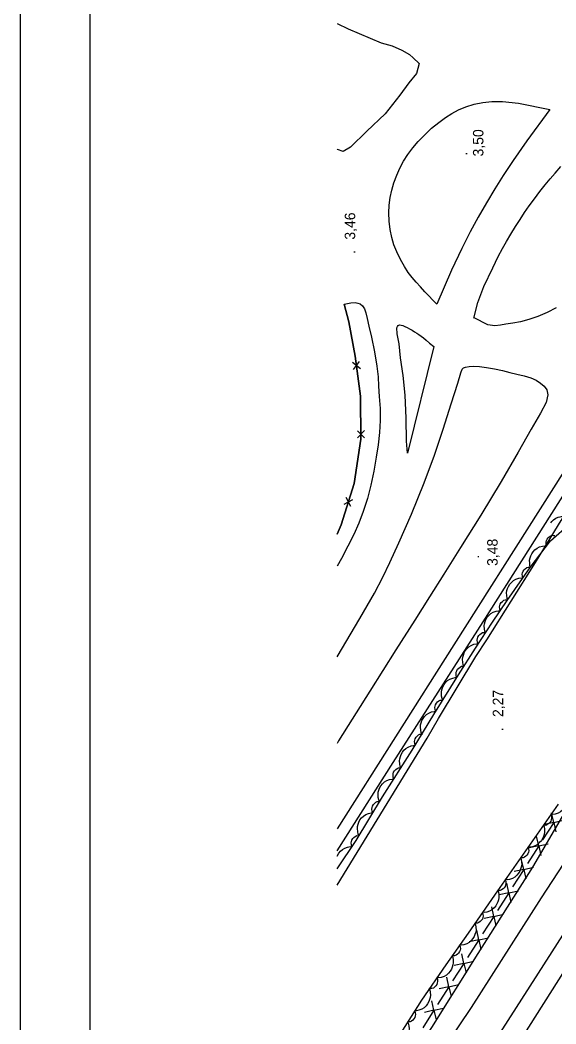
# Model space of a CAD drawing. Extents: x 731654 to 732244, y 4380181 to 4381208.
# Drawn here: x 731654.5 to 731731.4, y 4380380.2 to 4380524.4 of the extents above; entities that cross this region are included whole.
import ezdxf

# ---------------------------------------------------------------- set-up
doc = ezdxf.new("R2010")
doc.units = 0
doc.linetypes.add('DASHED', pattern=[0])
doc.linetypes.add('HIDDEN', pattern=[0])
doc.layers.get('0').update_dxf_attribs({"linetype": 'CONTINUOUS'})
for name, color, linetype in [('1', 7, 'CONTINUOUS'), ('14', 7, 'CONTINUOUS'), ('33', 7, 'CONTINUOUS'), ('44', 7, 'CONTINUOUS'), ('48', 7, 'CONTINUOUS'), ('53', 7, 'CONTINUOUS'), ('8', 7, 'CONTINUOUS'), ('9', 7, 'CONTINUOUS'), ('PATTERN_CLASS', 7, 'CONTINUOUS')]:
    doc.layers.add(name, color=color, linetype=linetype)

msp = doc.modelspace()

# ---------------------------------------------------------------- linework, layer by layer
at = {"layer": '1', "color": 0, "linetype": 'CONTINUOUS'}
for p, q in [((731703.37, 4380474.33), (731702.22, 4380475.22)), ((731702.36, 4380474.21), (731703.23, 4380475.38)), ((731703.96, 4380464.4), (731702.93, 4380465.43)), ((731702.94, 4380464.41), (731703.95, 4380465.46)), ((731701.01, 4380454.88), (731702.29, 4380455.57)), ((731701.98, 4380454.56), (731701.31, 4380455.85))]:
    msp.add_line(p, q, dxfattribs=at)
for points in [[(731859.61, 4380659.98), (731852.18, 4380648.29), (731841.24, 4380631.07), (731828.3, 4380610.6), (731818.84, 4380595.56), (731801.87, 4380568.84), (731783.9, 4380540.41), (731763.03, 4380507.62), (731741.55, 4380473.76), (731716.76, 4380434.67), (731700, 4380408.23)], [(731700, 4380405.09), (731708.04, 4380417.79), (731720.98, 4380437.98), (731734.24, 4380458.89), (731746.57, 4380478.36), (731760.46, 4380500.05), (731776.88, 4380525.96), (731787.31, 4380542.46), (731799.33, 4380561.19), (731810.85, 4380579.59), (731823.7, 4380600.09), (731835.74, 4380619.26), (731848.88, 4380639.52), (731861.13, 4380659.03)], [(731700, 4380523.9), (731701.58, 4380523.13), (731706.34, 4380521.12), (731707.94, 4380520.69), (731709.33, 4380520.08), (731710.41, 4380519.46), (731710.95, 4380518.98), (731711.78, 4380518.19), (731711.42, 4380516.75), (731710.31, 4380515.39), (731709.01, 4380513.6), (731706.92, 4380510.94), (731704.28, 4380508.44), (731701.96, 4380506.16), (731700.89, 4380505.53), (731700.07, 4380505.81), (731700, 4380505.88)], [(731714.32, 4380483.62), (731712.62, 4380485.36), (731711.98, 4380486.1), (731711.38, 4380486.77), (731710.8, 4380487.44), (731710.24, 4380488.17), (731709.68, 4380489.03), (731709.11, 4380490.04), (731708.58, 4380491.11), (731708.17, 4380492.14), (731707.85, 4380493.19), (731707.63, 4380494.35), (731707.49, 4380495.54), (731707.45, 4380496.71), (731707.51, 4380497.83), (731707.64, 4380498.9), (731707.86, 4380499.96), (731708.18, 4380501.03), (731708.58, 4380502.11), (731709.03, 4380503.15), (731709.56, 4380504.15), (731710.17, 4380505.11), (731710.87, 4380506.05), (731711.67, 4380506.98), (731712.59, 4380507.92), (731713.59, 4380508.86), (731714.61, 4380509.71), (731715.56, 4380510.41), (731716.49, 4380510.98), (731717.45, 4380511.5), (731718.51, 4380511.94), (731719.7, 4380512.32), (731720.96, 4380512.59), (731722.24, 4380512.73), (731723.78, 4380512.73), (731726.08, 4380512.46), (731730.55, 4380511.58)], [(731730.55, 4380511.58), (731727.26, 4380507.06), (731725.31, 4380504.25), (731723.87, 4380502.09), (731722.64, 4380500.15), (731721.44, 4380498.15), (731720.27, 4380496.1), (731719.12, 4380493.98), (731717.91, 4380491.58), (731716.45, 4380488.48), (731714.32, 4380483.62)], [(731721.09, 4380486.16), (731722.37, 4380488.81), (731723.14, 4380490.44), (731723.75, 4380491.6), (731724.33, 4380492.61), (731724.96, 4380493.67), (731725.62, 4380494.77), (731726.28, 4380495.78), (731726.93, 4380496.75), (731727.61, 4380497.73), (731728.34, 4380498.73), (731729.11, 4380499.78), (731729.88, 4380500.76), (731730.6, 4380501.61), (731731.32, 4380502.44), (731732.12, 4380503.37)], [(731719.64, 4380481.61), (731720.22, 4380483.82), (731721.09, 4380486.16)], [(731701.03, 4380483.58), (731702, 4380483.78), (731702.61, 4380483.82), (731703, 4380483.77), (731703.33, 4380483.63), (731703.67, 4380483.36), (731703.97, 4380482.94), (731704.16, 4380482.35), (731704.33, 4380481.55), (731704.58, 4380480.44), (731704.93, 4380478.87), (731705.37, 4380476.76), (731705.74, 4380474.69), (731705.89, 4380473.16), (731705.96, 4380471.84), (731706.07, 4380470.32), (731706.18, 4380468.63), (731706.21, 4380466.89), (731706.12, 4380465.15), (731705.93, 4380463.42), (731705.64, 4380461.61), (731705.3, 4380459.64), (731704.87, 4380457.62), (731704.36, 4380455.67), (731703.77, 4380453.85), (731703.12, 4380452.17), (731702.4, 4380450.54), (731701.57, 4380448.86), (731700.63, 4380447.07), (731700, 4380445.97)], [(731700, 4380450.56), (731700.62, 4380451.89), (731702.44, 4380457.84), (731703.44, 4380464.23), (731703.37, 4380470.39), (731702.61, 4380476.12), (731701.7, 4380481.07), (731701.03, 4380483.58)], [(731731.47, 4380483.06), (731730.17, 4380482.41), (731728.84, 4380481.85), (731727.56, 4380481.39), (731726.35, 4380481.06), (731725.23, 4380480.86), (731724.26, 4380480.73), (731723.45, 4380480.61), (731722.67, 4380480.51), (731721.64, 4380480.62), (731719.68, 4380481.62)], [(731708.61, 4380480.19), (731708.69, 4380480.42), (731708.76, 4380480.53), (731708.87, 4380480.61), (731709.03, 4380480.64), (731709.23, 4380480.61), (731709.47, 4380480.52), (731709.74, 4380480.4), (731710.05, 4380480.25), (731710.41, 4380480.06), (731710.78, 4380479.86), (731711.12, 4380479.65), (731711.45, 4380479.44), (731711.76, 4380479.23), (731712.08, 4380479.01), (731712.43, 4380478.75), (731712.82, 4380478.42), (731713.29, 4380478.02), (731713.9, 4380477.51)], [(731713.91, 4380477.52), (731710.11, 4380462.21), (731710, 4380463.91), (731709.93, 4380467.23), (731709.79, 4380470.53), (731709.48, 4380473.37), (731709.11, 4380475.88), (731708.91, 4380477.9), (731708.65, 4380479.36), (731708.61, 4380480.19)], [(731700, 4380432.95), (731703.29, 4380438.46), (731705.37, 4380442.1), (731706.57, 4380444.38), (731707.6, 4380446.48), (731708.89, 4380449.34), (731710.68, 4380453.46), (731712.52, 4380457.96), (731714, 4380461.94), (731715.23, 4380465.63), (731716.41, 4380469.31), (731717.34, 4380472.25), (731717.8, 4380473.73), (731717.99, 4380474.25), (731718.17, 4380474.44), (731718.47, 4380474.54), (731718.96, 4380474.65), (731719.63, 4380474.71), (731720.47, 4380474.66), (731721.47, 4380474.52), (731722.6, 4380474.32), (731723.75, 4380474.09), (731724.82, 4380473.81), (731725.84, 4380473.53), (731726.87, 4380473.3), (731727.81, 4380473.03), (731728.58, 4380472.67), (731729.21, 4380472.27), (731729.73, 4380471.83), (731730.11, 4380471.3), (731730.28, 4380470.56), (731730.04, 4380469.5), (731729.23, 4380467.96), (731727.87, 4380465.66), (731726, 4380462.35), (731723.57, 4380458.14), (731720.64, 4380453.3), (731717.75, 4380448.64), (731715.36, 4380444.83), (731713.29, 4380441.56), (731711.16, 4380438.23), (731708.44, 4380433.94), (731704.72, 4380428.04), (731700.23, 4380420.87), (731700, 4380420.5)]]:
    msp.add_lwpolyline(points, dxfattribs=at)
at = {"layer": '14', "color": 0, "linetype": 'CONTINUOUS'}
msp.add_lwpolyline([(731890.96, 4380638.24), (731873.46, 4380610.4), (731849.88, 4380572.96), (731820.37, 4380526.54), (731800.62, 4380495.25), (731775.15, 4380454.89), (731750.17, 4380415.56), (731726.58, 4380378.33), (731704.44, 4380343.53), (731700, 4380336.54)], dxfattribs=at)
at = {"layer": '33', "color": 0, "linetype": 'CONTINUOUS'}
for p, q in [((731731.11, 4380409.18), (731729.5, 4380406.65)), ((731731.11, 4380409.18), (731729.73, 4380408.87)), ((731731.11, 4380409.18), (731730.8, 4380410.56)), ((731731.11, 4380409.18), (731732.49, 4380409.48)), ((731731.11, 4380409.18), (731731.42, 4380407.8)), ((731728.96, 4380405.8), (731728.65, 4380407.18)), ((731728.96, 4380405.8), (731727.35, 4380403.27)), ((731728.96, 4380405.8), (731727.58, 4380405.5)), ((731728.96, 4380405.8), (731730.34, 4380406.11)), ((731728.96, 4380405.8), (731729.27, 4380404.42)), ((731726.81, 4380402.43), (731726.5, 4380403.81)), ((731726.81, 4380402.43), (731725.2, 4380399.9)), ((731726.81, 4380402.43), (731725.43, 4380402.12)), ((731726.81, 4380402.43), (731728.19, 4380402.74)), ((731726.81, 4380402.43), (731727.12, 4380401.05)), ((731724.66, 4380399.06), (731724.36, 4380400.44)), ((731724.66, 4380399.06), (731726.04, 4380399.36)), ((731724.66, 4380399.06), (731723.05, 4380396.53)), ((731724.66, 4380399.06), (731723.28, 4380398.75)), ((731724.66, 4380399.06), (731724.97, 4380397.67)), ((731722.51, 4380395.68), (731722.21, 4380397.06)), ((731722.51, 4380395.68), (731720.9, 4380393.15)), ((731722.51, 4380395.68), (731721.13, 4380395.38)), ((731722.51, 4380395.68), (731723.89, 4380395.99)), ((731722.51, 4380395.68), (731722.82, 4380394.3)), ((731720.36, 4380392.31), (731720.06, 4380393.69)), ((731720.36, 4380392.31), (731718.75, 4380389.78)), ((731720.36, 4380392.31), (731718.98, 4380392)), ((731720.36, 4380392.31), (731721.74, 4380392.61)), ((731720.36, 4380392.31), (731720.67, 4380390.93)), ((731718.22, 4380388.93), (731717.91, 4380390.32)), ((731718.22, 4380388.93), (731719.6, 4380389.24)), ((731718.22, 4380388.93), (731716.6, 4380386.4)), ((731718.22, 4380388.93), (731716.83, 4380388.63)), ((731718.22, 4380388.93), (731718.52, 4380387.55)), ((731716.07, 4380385.56), (731715.76, 4380386.94)), ((731716.07, 4380385.56), (731714.45, 4380383.03)), ((731716.07, 4380385.56), (731714.69, 4380385.25)), ((731716.07, 4380385.56), (731717.45, 4380385.87)), ((731716.07, 4380385.56), (731716.37, 4380384.18)), ((731713.92, 4380382.19), (731713.61, 4380383.57)), ((731713.92, 4380382.19), (731712.31, 4380379.66)), ((731713.92, 4380382.19), (731712.54, 4380381.88)), ((731713.92, 4380382.19), (731715.3, 4380382.49)), ((731713.92, 4380382.19), (731714.22, 4380380.81))]:
    msp.add_line(p, q, dxfattribs=at)
at = {"layer": '44', "color": 0, "linetype": 'CONTINUOUS'}
msp.add_lwpolyline([(731700, 4380400.16), (731712.96, 4380421.25), (731714.59, 4380424.08), (731719.95, 4380433.02), (731721.5, 4380435.38), (731728.52, 4380446.48), (731730.22, 4380449.35), (731732.19, 4380452.53), (731733.37, 4380454.69), (731734.37, 4380456.5), (731734.96, 4380457.46)], dxfattribs=at)
at = {"layer": '53', "color": 0, "linetype": 'CONTINUOUS'}
for points in [[(731730.7, 4380452.18), (731730.83, 4380452.38), (731731.1, 4380452.62), (731731.44, 4380452.87), (731731.74, 4380452.99), (731732.05, 4380453.07), (731732.36, 4380453.14), (731732.71, 4380453.15), (731733.08, 4380453.1), (731733.46, 4380453), (731733.8, 4380452.82), (731734.14, 4380452.55), (731734.38, 4380452.27), (731734.51, 4380452.06), (731734.69, 4380452.26), (731734.92, 4380452.45), (731735.12, 4380452.52), (731735.32, 4380452.58), (731735.58, 4380452.57), (731735.8, 4380452.52), (731736.04, 4380452.43), (731736.23, 4380452.32), (731736.33, 4380452.15), (731736.42, 4380452.01)], [(731727.79, 4380445.84), (731727.7, 4380446.06), (731727.67, 4380446.42), (731727.66, 4380446.84), (731727.73, 4380447.15), (731727.85, 4380447.45), (731727.97, 4380447.75), (731728.17, 4380448.04), (731728.42, 4380448.31), (731728.73, 4380448.56), (731729.07, 4380448.73), (731729.49, 4380448.85), (731729.86, 4380448.89), (731730.1, 4380448.87), (731730.04, 4380449.14), (731730.03, 4380449.43), (731730.08, 4380449.64), (731730.16, 4380449.83), (731730.31, 4380450.04), (731730.48, 4380450.19), (731730.69, 4380450.33), (731730.89, 4380450.42), (731731.09, 4380450.4), (731731.25, 4380450.39)], [(731724.5, 4380441.16), (731724.41, 4380441.37), (731724.36, 4380441.74), (731724.33, 4380442.16), (731724.39, 4380442.47), (731724.5, 4380442.77), (731724.61, 4380443.07), (731724.8, 4380443.37), (731725.04, 4380443.65), (731725.33, 4380443.91), (731725.67, 4380444.1), (731726.09, 4380444.24), (731726.45, 4380444.29), (731726.7, 4380444.27), (731726.63, 4380444.54), (731726.6, 4380444.83), (731726.65, 4380445.04), (731726.72, 4380445.24), (731726.87, 4380445.45), (731727.02, 4380445.61), (731727.23, 4380445.76), (731727.43, 4380445.85), (731727.63, 4380445.84), (731727.79, 4380445.84)], [(731721.32, 4380436.41), (731721.22, 4380436.62), (731721.16, 4380436.98), (731721.13, 4380437.4), (731721.18, 4380437.71), (731721.28, 4380438.02), (731721.38, 4380438.32), (731721.56, 4380438.63), (731721.8, 4380438.91), (731722.09, 4380439.18), (731722.42, 4380439.37), (731722.83, 4380439.52), (731723.2, 4380439.58), (731723.44, 4380439.57), (731723.37, 4380439.83), (731723.33, 4380440.12), (731723.38, 4380440.33), (731723.44, 4380440.53), (731723.59, 4380440.75), (731723.74, 4380440.91), (731723.94, 4380441.07), (731724.14, 4380441.16), (731724.34, 4380441.16), (731724.5, 4380441.16)], [(731718.23, 4380431.6), (731718.12, 4380431.8), (731718.05, 4380432.17), (731718.01, 4380432.58), (731718.05, 4380432.9), (731718.14, 4380433.21), (731718.24, 4380433.51), (731718.41, 4380433.82), (731718.64, 4380434.11), (731718.92, 4380434.39), (731719.25, 4380434.59), (731719.66, 4380434.75), (731720.02, 4380434.82), (731720.26, 4380434.81), (731720.18, 4380435.08), (731720.14, 4380435.37), (731720.18, 4380435.58), (731720.23, 4380435.78), (731720.37, 4380436), (731720.52, 4380436.16), (731720.72, 4380436.32), (731720.91, 4380436.43), (731721.12, 4380436.43), (731721.27, 4380436.44)], [(731715.2, 4380426.74), (731715.09, 4380426.95), (731715.02, 4380427.31), (731714.98, 4380427.73), (731715.02, 4380428.04), (731715.1, 4380428.35), (731715.2, 4380428.66), (731715.37, 4380428.97), (731715.6, 4380429.26), (731715.87, 4380429.54), (731716.2, 4380429.74), (731716.61, 4380429.9), (731716.97, 4380429.97), (731717.22, 4380429.97), (731717.13, 4380430.24), (731717.09, 4380430.52), (731717.13, 4380430.74), (731717.18, 4380430.94), (731717.32, 4380431.16), (731717.47, 4380431.32), (731717.66, 4380431.49), (731717.86, 4380431.59), (731718.06, 4380431.59), (731718.22, 4380431.6)], [(731712.21, 4380421.87), (731712.1, 4380422.07), (731712.02, 4380422.43), (731711.97, 4380422.85), (731712.01, 4380423.17), (731712.1, 4380423.48), (731712.19, 4380423.79), (731712.35, 4380424.09), (731712.58, 4380424.39), (731712.86, 4380424.67), (731713.18, 4380424.88), (731713.59, 4380425.04), (731713.95, 4380425.12), (731714.19, 4380425.12), (731714.11, 4380425.38), (731714.06, 4380425.67), (731714.1, 4380425.88), (731714.15, 4380426.08), (731714.28, 4380426.3), (731714.43, 4380426.47), (731714.63, 4380426.63), (731714.82, 4380426.74), (731715.02, 4380426.75), (731715.18, 4380426.75)], [(731709.18, 4380417.02), (731709.07, 4380417.22), (731709.01, 4380417.59), (731708.97, 4380418), (731709.01, 4380418.32), (731709.1, 4380418.63), (731709.2, 4380418.93), (731709.38, 4380419.24), (731709.61, 4380419.53), (731709.89, 4380419.8), (731710.22, 4380420), (731710.63, 4380420.16), (731710.99, 4380420.22), (731711.24, 4380420.22), (731711.16, 4380420.49), (731711.12, 4380420.77), (731711.16, 4380420.98), (731711.21, 4380421.19), (731711.35, 4380421.4), (731711.5, 4380421.57), (731711.7, 4380421.73), (731711.9, 4380421.83), (731712.1, 4380421.83), (731712.26, 4380421.84)], [(731706.1, 4380412.2), (731705.99, 4380412.4), (731705.93, 4380412.77), (731705.89, 4380413.18), (731705.93, 4380413.5), (731706.02, 4380413.81), (731706.12, 4380414.11), (731706.3, 4380414.42), (731706.53, 4380414.71), (731706.81, 4380414.98), (731707.14, 4380415.18), (731707.55, 4380415.34), (731707.91, 4380415.4), (731708.16, 4380415.4), (731708.08, 4380415.67), (731708.04, 4380415.95), (731708.08, 4380416.16), (731708.13, 4380416.37), (731708.27, 4380416.58), (731708.43, 4380416.75), (731708.62, 4380416.91), (731708.82, 4380417.01), (731709.02, 4380417.01), (731709.18, 4380417.02)], [(731703.16, 4380407.29), (731703.05, 4380407.49), (731702.97, 4380407.85), (731702.92, 4380408.27), (731702.96, 4380408.59), (731703.04, 4380408.9), (731703.14, 4380409.21), (731703.3, 4380409.52), (731703.52, 4380409.81), (731703.8, 4380410.09), (731704.12, 4380410.3), (731704.53, 4380410.47), (731704.89, 4380410.54), (731705.14, 4380410.54), (731705.05, 4380410.81), (731705, 4380411.09), (731705.03, 4380411.31), (731705.09, 4380411.51), (731705.22, 4380411.73), (731705.37, 4380411.9), (731705.56, 4380412.06), (731705.75, 4380412.17), (731705.96, 4380412.18), (731706.11, 4380412.18)], [(731732.91, 4380413.45), (731733, 4380413.23), (731733.05, 4380412.87), (731733.08, 4380412.45), (731733.02, 4380412.14), (731732.91, 4380411.83), (731732.8, 4380411.53), (731732.62, 4380411.23), (731732.37, 4380410.95), (731732.08, 4380410.69), (731731.74, 4380410.5), (731731.33, 4380410.37), (731730.96, 4380410.32), (731730.72, 4380410.33), (731730.79, 4380410.06), (731730.81, 4380409.77), (731730.77, 4380409.56), (731730.7, 4380409.37), (731730.55, 4380409.15), (731730.39, 4380409), (731730.19, 4380408.85), (731729.99, 4380408.75), (731729.79, 4380408.76), (731729.63, 4380408.76)], [(731729.63, 4380408.76), (731729.72, 4380408.55), (731729.77, 4380408.18), (731729.8, 4380407.76), (731729.74, 4380407.45), (731729.63, 4380407.15), (731729.52, 4380406.85), (731729.34, 4380406.55), (731729.09, 4380406.27), (731728.8, 4380406.01), (731728.46, 4380405.82), (731728.05, 4380405.68), (731727.68, 4380405.63), (731727.44, 4380405.65), (731727.51, 4380405.38), (731727.53, 4380405.09), (731727.49, 4380404.88), (731727.42, 4380404.68), (731727.27, 4380404.47), (731727.11, 4380404.31), (731726.91, 4380404.16), (731726.71, 4380404.07), (731726.51, 4380404.07), (731726.35, 4380404.07)], [(731700, 4380404.32), (731700.25, 4380404.74), (731700.49, 4380405.02), (731700.78, 4380405.29), (731701.11, 4380405.48), (731701.52, 4380405.63), (731701.89, 4380405.69), (731702.13, 4380405.68), (731702.06, 4380405.94), (731702.03, 4380406.23), (731702.07, 4380406.44), (731702.13, 4380406.64), (731702.28, 4380406.86), (731702.43, 4380407.02), (731702.63, 4380407.17), (731702.83, 4380407.27), (731703.03, 4380407.26), (731703.19, 4380407.27)], [(731726.35, 4380404.07), (731726.45, 4380403.86), (731726.5, 4380403.5), (731726.52, 4380403.08), (731726.46, 4380402.76), (731726.36, 4380402.46), (731726.25, 4380402.16), (731726.06, 4380401.86), (731725.82, 4380401.58), (731725.53, 4380401.32), (731725.19, 4380401.13), (731724.77, 4380400.99), (731724.41, 4380400.94), (731724.16, 4380400.96), (731724.23, 4380400.69), (731724.26, 4380400.4), (731724.21, 4380400.19), (731724.15, 4380399.99), (731724, 4380399.78), (731723.84, 4380399.62), (731723.64, 4380399.47), (731723.44, 4380399.38), (731723.23, 4380399.38), (731723.08, 4380399.38)], [(731723.08, 4380399.38), (731723.17, 4380399.17), (731723.22, 4380398.81), (731723.25, 4380398.39), (731723.19, 4380398.07), (731723.08, 4380397.77), (731722.97, 4380397.47), (731722.79, 4380397.17), (731722.54, 4380396.89), (731722.25, 4380396.63), (731721.91, 4380396.44), (731721.5, 4380396.3), (731721.13, 4380396.25), (731720.89, 4380396.27), (731720.95, 4380396), (731720.98, 4380395.71), (731720.94, 4380395.5), (731720.87, 4380395.3), (731720.72, 4380395.09), (731720.56, 4380394.93), (731720.36, 4380394.78), (731720.16, 4380394.69), (731719.96, 4380394.69), (731719.8, 4380394.7)], [(731719.8, 4380394.7), (731719.89, 4380394.48), (731719.94, 4380394.12), (731719.97, 4380393.7), (731719.91, 4380393.39), (731719.81, 4380393.08), (731719.69, 4380392.78), (731719.51, 4380392.48), (731719.27, 4380392.2), (731718.98, 4380391.94), (731718.64, 4380391.75), (731718.22, 4380391.61), (731717.86, 4380391.56), (731717.61, 4380391.58), (731717.68, 4380391.31), (731717.71, 4380391.02), (731717.66, 4380390.81), (731717.6, 4380390.61), (731717.45, 4380390.4), (731717.29, 4380390.24), (731717.09, 4380390.09), (731716.89, 4380390), (731716.69, 4380390), (731716.53, 4380390)], [(731716.53, 4380390), (731716.62, 4380389.79), (731716.67, 4380389.43), (731716.7, 4380389.01), (731716.64, 4380388.7), (731716.54, 4380388.39), (731716.43, 4380388.09), (731716.25, 4380387.79), (731716, 4380387.51), (731715.71, 4380387.25), (731715.37, 4380387.06), (731714.96, 4380386.92), (731714.6, 4380386.87), (731714.35, 4380386.88), (731714.42, 4380386.61), (731714.45, 4380386.32), (731714.4, 4380386.11), (731714.34, 4380385.91), (731714.19, 4380385.7), (731714.03, 4380385.54), (731713.83, 4380385.39), (731713.63, 4380385.3), (731713.43, 4380385.3), (731713.27, 4380385.3)], [(731713.2, 4380385.35), (731713.31, 4380385.14), (731713.37, 4380384.78), (731713.41, 4380384.36), (731713.37, 4380384.04), (731713.28, 4380383.73), (731713.18, 4380383.43), (731713.01, 4380383.12), (731712.78, 4380382.83), (731712.5, 4380382.56), (731712.17, 4380382.36), (731711.76, 4380382.2), (731711.4, 4380382.13), (731711.15, 4380382.14), (731711.23, 4380381.87), (731711.27, 4380381.59), (731711.23, 4380381.37), (731711.18, 4380381.17), (731711.04, 4380380.95), (731710.88, 4380380.79), (731710.69, 4380380.63), (731710.49, 4380380.53), (731710.29, 4380380.53), (731710.13, 4380380.52)], [(731710.11, 4380380.54), (731710.21, 4380380.33), (731710.29, 4380379.97), (731710.34, 4380379.55), (731710.29, 4380379.24), (731710.21, 4380378.93), (731710.12, 4380378.62), (731709.95, 4380378.31), (731709.72, 4380378.02), (731709.45, 4380377.74), (731709.12, 4380377.53), (731708.72, 4380377.37), (731708.35, 4380377.29), (731708.11, 4380377.29), (731708.19, 4380377.03), (731708.24, 4380376.74), (731708.2, 4380376.53), (731708.15, 4380376.33), (731708.01, 4380376.11), (731707.87, 4380375.94), (731707.67, 4380375.78), (731707.48, 4380375.67), (731707.28, 4380375.67), (731707.12, 4380375.66)]]:
    msp.add_lwpolyline(points, dxfattribs=at)
at = {"layer": '8', "color": 0, "linetype": 'DASHED'}
msp.add_lwpolyline([(731700, 4380359.47), (731713.6, 4380379.71), (731720.29, 4380390.34), (731728.12, 4380402.73), (731734.36, 4380413.35), (731742.07, 4380427.14), (731748.19, 4380436.67), (731755.95, 4380446.82), (731755.88, 4380446.79), (731766.88, 4380462.83), (731776.67, 4380478.67), (731785.91, 4380492.96), (731790.64, 4380498.86), (731794.74, 4380505.86), (731800.01, 4380516.48), (731806.39, 4380526.91), (731813.66, 4380538.5), (731817.73, 4380545.01), (731827.51, 4380560.94), (731838.86, 4380577.39), (731850.87, 4380595.56), (731860.79, 4380611.92), (731870.12, 4380626.71), (731882.89, 4380646.68)], dxfattribs=at)
at = {"layer": '8', "color": 0, "linetype": 'CONTINUOUS'}
msp.add_lwpolyline([(731887.61, 4380645.52), (731874.08, 4380624.26), (731863.59, 4380608.23), (731852.59, 4380590.62), (731843.49, 4380576.29), (731835.03, 4380563.1), (731825.11, 4380547.82), (731814.86, 4380531.44), (731804.82, 4380515.27), (731797.38, 4380502.67), (731789.48, 4380490.61), (731781.82, 4380478.57), (731774.7, 4380467.26), (731766.2, 4380454.31), (731756.63, 4380440.01), (731748.73, 4380428.19), (731739.61, 4380414.08), (731729.31, 4380398.36), (731719.25, 4380382.58), (731701.82, 4380356.71), (731700, 4380353.86)], dxfattribs=at)
at = {"layer": '9', "color": 0, "linetype": 'HIDDEN'}
msp.add_lwpolyline([(731700, 4380341.73), (731715.54, 4380366.6), (731732.87, 4380393.67), (731747.76, 4380417.32), (731766.14, 4380445.87), (731786.43, 4380478.38), (731807.86, 4380512.19), (731833.53, 4380552.92), (731855.58, 4380587.55), (731880.8, 4380626.92), (731888.86, 4380639.81)], dxfattribs=at)
at = {"layer": 'PATTERN_CLASS', "color": 0, "linetype": 'CONTINUOUS'}
for points in [[(731701.03, 4380483.58), (731701.7, 4380481.07), (731702.61, 4380476.12), (731703.37, 4380470.39), (731703.44, 4380464.23), (731702.44, 4380457.84), (731700.62, 4380451.89), (731700, 4380450.56)], [(731700, 4380402.52), (731702.73, 4380406.58), (731706.51, 4380412.84), (731710.79, 4380419.54), (731713.91, 4380424.67), (731717.44, 4380430.35), (731719.86, 4380434.19), (731722.33, 4380437.92), (731724.41, 4380441.03), (731727.73, 4380445.76), (731730.64, 4380449.59), (731733.48, 4380452.1)], [(731731.75, 4380411.79), (731727.41, 4380405.59), (731723.06, 4380399.36), (731718.81, 4380393.28), (731715.63, 4380388.71), (731712.11, 4380383.63), (731709.14, 4380378.96)]]:
    msp.add_lwpolyline(points, dxfattribs=at)

# ---------------------------------------------------------------- texts
at = {"layer": '48', "color": 0, "linetype": 'CONTINUOUS'}
for s, p in [(' 3,50', (731721.02, 4380504.26)), ('.', (731718.72, 4380504.94)), (' 3,46', (731702.61, 4380492.31)), ('.', (731702.61, 4380490.81)), (' 3,48', (731723.06, 4380445.45)), ('.', (731720.41, 4380447.05)), (' 2,27', (731723.86, 4380423.75)), ('.', (731723.86, 4380422.25))]:
    msp.add_text(s, height=1.5, rotation=90, dxfattribs=at).set_placement(p)

# ---------------------------------------------------------------- meshes
at = {"color": 0, "linetype": 'CONTINUOUS'}
mesh = msp.add_polyface(dxfattribs=at)
corners = [(731962.5, 4380181), (731654.5, 4381207.5), (732244, 4380181), (732244, 4381207.5), (731654.5, 4380181)]
mesh.append_faces([[corners[k] for k in face] for face in [(0, 1, 4), (1, 0, 2, 3)]], dxfattribs={"vtx0": -1, "color": 0})
mesh = msp.add_polyface(dxfattribs=at)
corners = [(732234, 4380191), (731962.5, 4381011), (731962.5, 4380191), (731664.5, 4381011), (732234, 4381011), (731664.5, 4380191)]
mesh.append_faces([[corners[k] for k in face] for face in [(1, 0, 4), (2, 3, 5)]], dxfattribs={"vtx0": -1, "color": 0})
mesh.append_faces([[corners[k] for k in face] for face in [(0, 1, 3, 2)]], dxfattribs={"vtx0": -1, "vtx2": -1, "color": 0})

doc.saveas('drawing.dxf')
